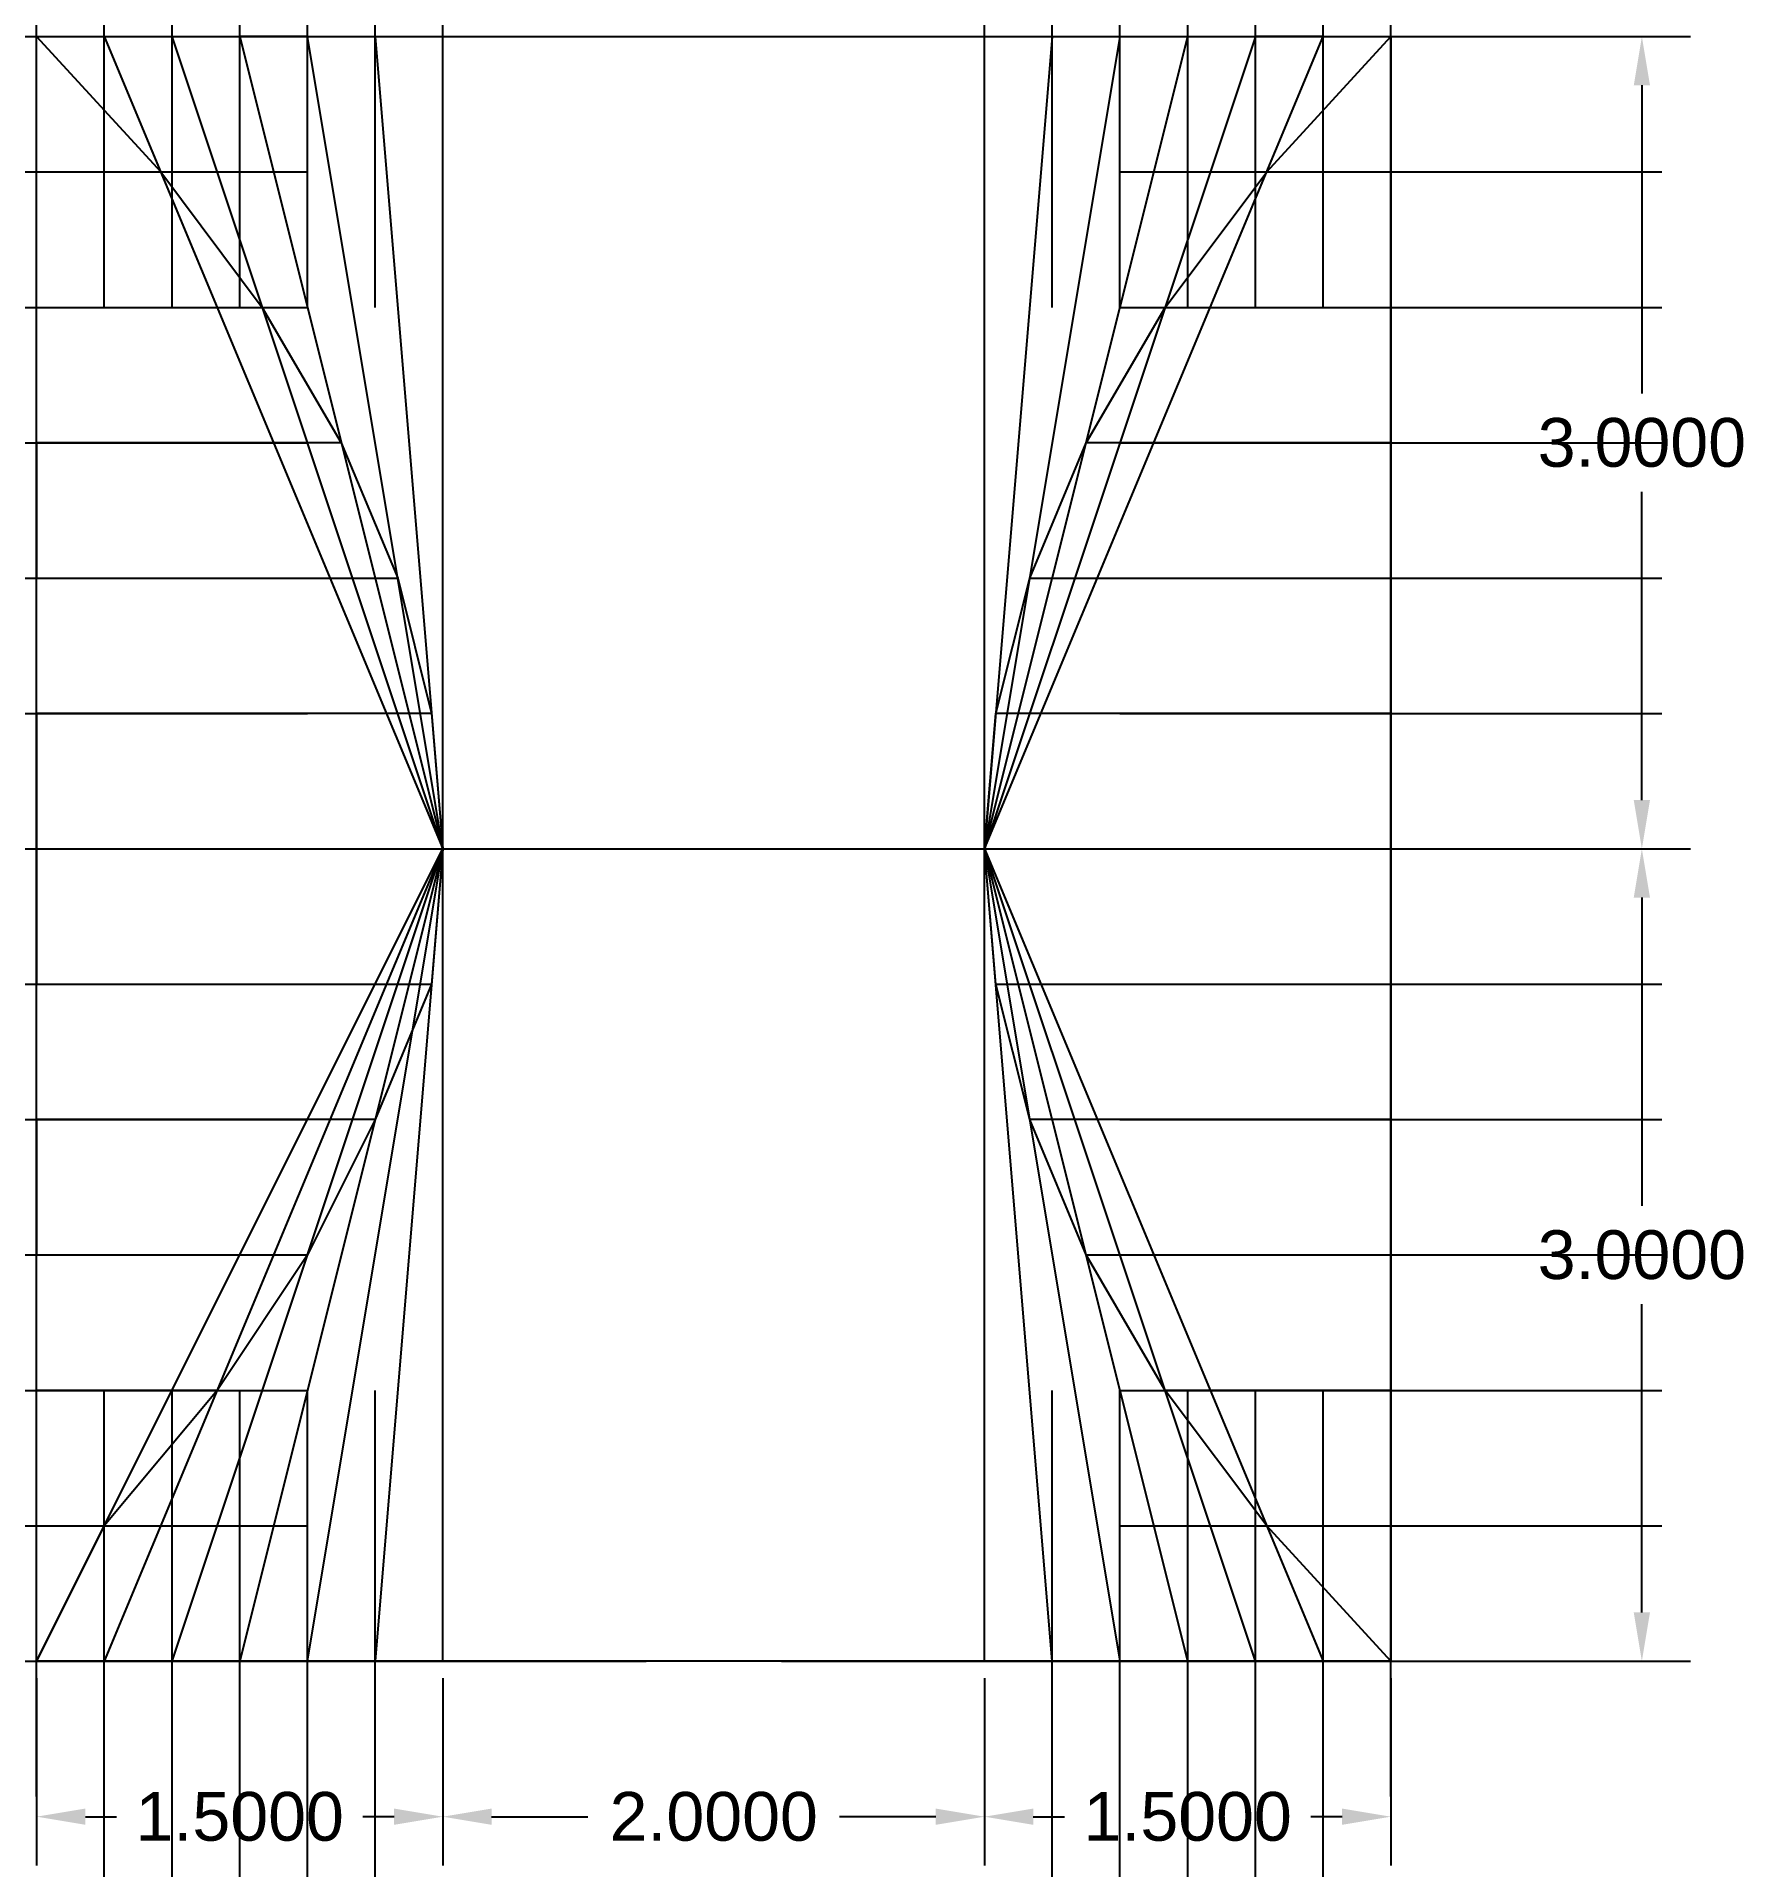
# Model space of a CAD drawing. Header units: inches. Extents: x 26.71 to 33.02, y 3.19 to 9.94.
import ezdxf

# ---------------------------------------------------------------- set-up
doc = ezdxf.new("R2010")
doc.units = ezdxf.units.IN
doc.header["$MEASUREMENT"] = 0
doc.header["$PDMODE"] = 2
doc.header["$PDSIZE"] = -3
doc.styles.get("Standard").update_dxf_attribs({"font": 'arial.ttf'})
doc.dimstyles.get("Standard").update_dxf_attribs({"dimtxt": 0.18, "dimasz": 0.18, "dimexe": 0.18, "dimexo": 0.0625, "dimgap": 0.09, "dimtad": 0, "dimtih": 1, "dimtoh": 1, "dimdec": 4, "dimzin": 0, "dimdsep": 46, "dimtxsty": 'Standard', "dimcen": 0.09, "dimadec": 0, "dimazin": 0, "dimtfac": 1, "dimtdec": 4, "dimtofl": 0, "dimtmove": 0, "dimatfit": 3, "dimfxl": 1, "dimtolj": 1, "dimtzin": 0, "dimarcsym": 0})

# ---------------------------------------------------------------- blocks, each defined once
blk = doc.blocks.new('*D2')
at = {"color": 0, "lineweight": -2, "transparency": 16777216}
for p, q in [((31.7772, 9.9433), (32.8215, 9.9433)), ((32.6415, 9.7633), (32.6415, 8.6253)), ((32.6415, 7.1233), (32.6415, 8.2614)), ((31.7772, 6.9433), (32.8215, 6.9433))]:
    blk.add_line(p, q, dxfattribs=at)
at = {"color": 0, "transparency": 16777216}
for points in [[(32.6115, 9.7633), (32.6715, 9.7633), (32.6415, 9.9433)], [(32.6115, 7.1233), (32.6715, 7.1233), (32.6415, 6.9433)]]:
    blk.add_solid(points, dxfattribs=at)
at = {"layer": 'Defpoints', "color": 0, "transparency": 16777216}
for p in [(31.7147, 9.9433), (31.7147, 6.9433), (32.6415, 6.9433)]:
    blk.add_point(p, dxfattribs=at)
at = {"color": 0, "transparency": 16777216, "insert": (32.6415, 8.4433), "char_height": 0.18, "attachment_point": 5}
blk.add_mtext('\\A1;3.0000', dxfattribs=at)
blk = doc.blocks.new('*D3')
at = {"color": 0, "lineweight": -2, "transparency": 16777216}
for p, q in [((31.7772, 6.9433), (32.8215, 6.9433)), ((32.6415, 6.7633), (32.6415, 5.6253)), ((32.6415, 4.1233), (32.6415, 5.2614)), ((31.7772, 3.9433), (32.8215, 3.9433))]:
    blk.add_line(p, q, dxfattribs=at)
at = {"color": 0, "transparency": 16777216}
for points in [[(32.6115, 6.7633), (32.6715, 6.7633), (32.6415, 6.9433)], [(32.6115, 4.1233), (32.6715, 4.1233), (32.6415, 3.9433)]]:
    blk.add_solid(points, dxfattribs=at)
at = {"layer": 'Defpoints', "color": 0, "transparency": 16777216}
for p in [(31.7147, 6.9433), (31.7147, 3.9433), (32.6415, 3.9433)]:
    blk.add_point(p, dxfattribs=at)
at = {"color": 0, "transparency": 16777216, "insert": (32.6415, 5.4433), "char_height": 0.18, "attachment_point": 5}
blk.add_mtext('\\A1;3.0000', dxfattribs=at)
blk = doc.blocks.new('*D4')
at = {"color": 0, "lineweight": -2, "transparency": 16777216}
for p, q in [((26.7147, 3.8808), (26.7147, 3.1888)), ((28.2147, 3.8808), (28.2147, 3.1888)), ((26.8947, 3.3688), (27.0098, 3.3688)), ((28.0347, 3.3688), (27.9195, 3.3688))]:
    blk.add_line(p, q, dxfattribs=at)
at = {"color": 0, "transparency": 16777216}
for points in [[(26.8947, 3.3988), (26.8947, 3.3388), (26.7147, 3.3688)], [(28.0347, 3.3988), (28.0347, 3.3388), (28.2147, 3.3688)]]:
    blk.add_solid(points, dxfattribs=at)
at = {"layer": 'Defpoints', "color": 0, "transparency": 16777216}
for p in [(26.7147, 3.9433), (28.2147, 3.9433), (28.2147, 3.3688)]:
    blk.add_point(p, dxfattribs=at)
at = {"color": 0, "transparency": 16777216, "insert": (27.4647, 3.3688), "char_height": 0.18, "attachment_point": 5}
blk.add_mtext('\\A1;1.5000', dxfattribs=at)
blk = doc.blocks.new('*D5')
at = {"color": 0, "lineweight": -2, "transparency": 16777216}
for p, q in [((28.2147, 3.8808), (28.2147, 3.1888)), ((30.2147, 3.8808), (30.2147, 3.1888)), ((28.3947, 3.3688), (28.7498, 3.3688)), ((30.0347, 3.3688), (29.6795, 3.3688))]:
    blk.add_line(p, q, dxfattribs=at)
at = {"color": 0, "transparency": 16777216}
for points in [[(28.3947, 3.3988), (28.3947, 3.3388), (28.2147, 3.3688)], [(30.0347, 3.3988), (30.0347, 3.3388), (30.2147, 3.3688)]]:
    blk.add_solid(points, dxfattribs=at)
at = {"layer": 'Defpoints', "color": 0, "transparency": 16777216}
for p in [(28.2147, 3.9433), (30.2147, 3.9433), (30.2147, 3.3688)]:
    blk.add_point(p, dxfattribs=at)
at = {"color": 0, "transparency": 16777216, "insert": (29.2147, 3.3688), "char_height": 0.18, "attachment_point": 5}
blk.add_mtext('\\A1;2.0000', dxfattribs=at)
blk = doc.blocks.new('*D6')
at = {"color": 0, "lineweight": -2, "transparency": 16777216}
for p, q in [((30.2147, 3.8808), (30.2147, 3.1888)), ((31.7147, 3.8808), (31.7147, 3.1888)), ((30.3947, 3.3688), (30.5098, 3.3688)), ((31.5347, 3.3688), (31.4195, 3.3688))]:
    blk.add_line(p, q, dxfattribs=at)
at = {"color": 0, "transparency": 16777216}
for points in [[(30.3947, 3.3988), (30.3947, 3.3388), (30.2147, 3.3688)], [(31.5347, 3.3988), (31.5347, 3.3388), (31.7147, 3.3688)]]:
    blk.add_solid(points, dxfattribs=at)
at = {"layer": 'Defpoints', "color": 0, "transparency": 16777216}
for p in [(30.2147, 3.9433), (31.7147, 3.9433), (31.7147, 3.3688)]:
    blk.add_point(p, dxfattribs=at)
at = {"color": 0, "transparency": 16777216, "insert": (30.9647, 3.3688), "char_height": 0.18, "attachment_point": 5}
blk.add_mtext('\\A1;1.5000', dxfattribs=at)

msp = doc.modelspace()

# ---------------------------------------------------------------- linework, layer by layer
for p, q in [((26.71468, 9.94335), (31.71468, 9.94335)), ((26.71468, 3.94335), (26.71468, 9.94335)), ((26.96468, 9.94335), (28.21468, 6.94335)), ((28.21468, 6.94335), (27.21468, 9.94335)), ((27.71468, 9.94335), (27.46468, 9.94335)), ((27.46468, 9.94335), (28.21468, 6.94335)), ((28.21468, 6.94335), (27.71468, 9.94335)), ((27.96468, 9.94335), (28.21468, 6.94335)), ((28.21468, 3.94335), (28.21468, 9.94335)), ((30.21468, 3.94335), (30.21468, 9.94335)), ((30.46468, 9.94335), (30.21468, 6.94335)), ((30.71468, 9.94335), (30.21468, 6.94335)), ((30.21468, 6.94335), (31.46468, 9.94335)), ((31.21468, 9.94335), (30.21468, 6.94335)), ((30.21468, 6.94335), (30.96468, 9.94335)), ((31.46468, 9.94335), (31.21468, 9.94335)), ((31.71468, 9.94335), (31.71468, 3.94335)), ((26.71468, 9.44335), (27.17302, 9.44335)), ((31.25635, 9.44335), (31.71468, 9.44335)), ((26.71468, 8.94335), (27.54802, 8.94335)), ((30.88135, 8.94335), (31.71468, 8.94335)), ((31.71468, 8.94335), (31.71468, 8.44335)), ((26.71468, 8.44335), (26.71468, 7.94335)), ((27.83968, 8.44335), (26.71468, 8.44335)), ((31.71468, 8.44335), (30.58968, 8.44335)), ((26.71468, 7.94335), (28.04802, 7.94335)), ((30.38135, 7.94335), (31.71468, 7.94335)), ((31.71468, 7.94335), (31.71468, 7.44335)), ((26.71468, 7.44335), (26.71468, 6.44335)), ((28.17302, 7.44335), (26.71468, 7.44335)), ((31.71468, 7.44335), (30.25635, 7.44335)), ((26.71468, 6.94335), (31.71468, 6.94335)), ((26.71468, 3.94335), (28.21468, 6.94335)), ((28.21468, 6.94335), (26.96468, 3.94335)), ((27.21468, 3.94335), (28.21468, 6.94335)), ((28.21468, 6.94335), (27.46468, 3.94335)), ((27.71468, 3.94335), (28.21468, 6.94335)), ((28.21468, 6.94335), (27.96468, 3.94335)), ((30.21468, 6.94335), (31.46468, 3.94335)), ((31.21468, 3.94335), (30.21468, 6.94335)), ((30.46468, 3.94335), (30.21468, 6.94335)), ((30.21468, 6.94335), (30.71468, 3.94335)), ((30.96468, 3.94335), (30.21468, 6.94335)), ((26.71468, 6.44335), (28.17302, 6.44335)), ((30.25635, 6.44335), (31.71468, 6.44335)), ((31.71468, 6.44335), (31.71468, 5.94335)), ((31.71468, 6.44335), (31.71468, 5.94335)), ((26.71468, 5.94335), (26.71468, 5.44335)), ((27.96468, 5.94335), (26.71468, 5.94335)), ((31.71468, 5.94335), (30.38135, 5.94335)), ((26.71468, 5.44335), (27.71468, 5.44335)), ((30.58968, 5.44335), (31.71468, 5.44335)), ((31.71468, 5.44335), (31.71468, 4.94335)), ((27.38135, 4.94335), (26.71468, 4.94335)), ((31.71468, 4.94335), (30.88135, 4.94335)), ((26.71468, 4.44335), (26.96468, 4.44335)), ((31.25635, 4.44335), (31.71468, 4.44335)), ((31.71468, 3.94335), (26.71468, 3.94335)), ((26.71468, 3.94335), (28.21468, 3.94335)), ((27.46468, 3.94335), (27.21468, 3.94335)), ((27.96468, 3.94335), (27.71468, 3.94335)), ((31.71468, 3.94335), (30.21468, 3.94335)), ((30.71468, 3.94335), (30.96468, 3.94335)), ((31.46468, 3.94335), (31.21468, 3.94335))]:
    msp.add_line(p, q)
at = {"color": 2, "true_color": 0xf1eb1f}
for p, q in [((26.71468, 9.94335), (27.17302, 9.44335)), ((31.25635, 9.44335), (31.71468, 9.94335)), ((27.17302, 9.44335), (27.54802, 8.94335)), ((30.88135, 8.94335), (31.25635, 9.44335)), ((27.54802, 8.94335), (27.83968, 8.44335)), ((30.58968, 8.44335), (30.88135, 8.94335)), ((27.83968, 8.44335), (28.04802, 7.94335)), ((30.38135, 7.94335), (30.58968, 8.44335)), ((28.04802, 7.94335), (28.17302, 7.44335)), ((30.25635, 7.44335), (30.38135, 7.94335)), ((28.17302, 7.44335), (28.21468, 6.94335)), ((30.21468, 6.94335), (30.25635, 7.44335)), ((28.21468, 6.94335), (28.17302, 6.44335)), ((30.25635, 6.44335), (30.21468, 6.94335)), ((28.17302, 6.44335), (27.96468, 5.94335)), ((30.38135, 5.94335), (30.25635, 6.44335)), ((27.96468, 5.94335), (27.71468, 5.44335)), ((30.58968, 5.44335), (30.38135, 5.94335)), ((27.71468, 5.44335), (27.38135, 4.94335)), ((30.88135, 4.94335), (30.58968, 5.44335)), ((27.38135, 4.94335), (26.96468, 4.44335)), ((31.25635, 4.44335), (30.88135, 4.94335)), ((26.96468, 4.44335), (26.71468, 3.94335)), ((31.71468, 3.94335), (31.25635, 4.44335))]:
    msp.add_line(p, q, dxfattribs=at)
for p in [(26.96468, 9.94335), (27.21468, 9.94335), (27.46468, 9.94335), (27.71468, 9.94335), (27.96468, 9.94335), (28.21468, 9.94335), (30.21468, 9.94335), (30.46468, 9.94335), (30.71468, 9.94335), (30.96468, 9.94335), (31.21468, 9.94335), (31.46468, 9.94335), (26.71468, 9.44335), (31.71468, 9.44335), (26.71468, 8.94335), (31.71468, 8.94335), (26.71468, 8.44335), (31.71468, 8.44335), (26.71468, 7.94335), (31.71468, 7.94335), (26.71468, 7.44335), (31.71468, 7.44335), (26.71468, 6.94335), (31.71468, 6.94335), (26.71468, 6.44335), (31.71468, 6.44335), (26.71468, 5.94335), (31.71468, 5.94335), (26.71468, 5.44335), (31.71468, 5.44335), (26.71468, 4.94335), (31.71468, 4.94335), (26.71468, 4.44335), (31.71468, 4.44335), (26.96468, 3.94335), (27.21468, 3.94335), (27.46468, 3.94335), (27.71468, 3.94335), (27.96468, 3.94335), (30.46468, 3.94335), (30.71468, 3.94335), (30.96468, 3.94335), (31.21468, 3.94335), (31.46468, 3.94335)]:
    msp.add_point(p)

# ---------------------------------------------------------------- dimensions: what is measured, and where the dimension line sits
for base, p1, p2, picture, middle in [((32.64151, 6.94335), (31.71468, 9.94335), (31.71468, 6.94335), '*D2', (32.64151, 8.44335)), ((32.64151, 3.94335), (31.71468, 6.94335), (31.71468, 3.94335), '*D3', (32.64151, 5.44335))]:
    dim = msp.add_linear_dim(base=base, p1=p1, p2=p2, angle=90, dimstyle='Standard')
    dim.commit()
    dim.dimension.update_dxf_attribs({"geometry": picture, "text_midpoint": middle})
for base, p1, p2, picture, middle in [((28.21468, 3.36878), (26.71468, 3.94335), (28.21468, 3.94335), '*D4', (27.46468, 3.36878)), ((30.21468, 3.36878), (28.21468, 3.94335), (30.21468, 3.94335), '*D5', (29.21468, 3.36878)), ((31.71468, 3.36878), (30.21468, 3.94335), (31.71468, 3.94335), '*D6', (30.96468, 3.36878))]:
    dim = msp.add_linear_dim(base=base, p1=p1, p2=p2, dimstyle='Standard')
    dim.commit()
    dim.dimension.update_dxf_attribs({"geometry": picture, "text_midpoint": middle})

doc.saveas('drawing.dxf')
